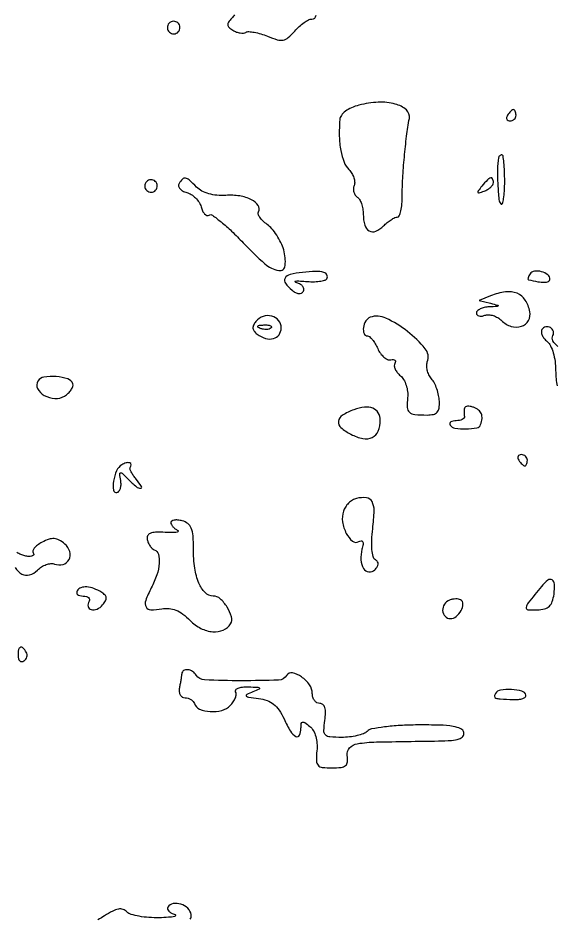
# Model space of a CAD drawing. Extents: x 0 to 5034, y 0 to 2560.
# Drawn here: x 992 to 1087.2, y 416.1 to 575.2 of the extents above; entities that cross this region are included whole.
import ezdxf

# ---------------------------------------------------------------- set-up
doc = ezdxf.new("R2010")
doc.units = 0

msp = doc.modelspace()

# ---------------------------------------------------------------- linework, layer by layer
for points in [[(1018.552786, 574.08541, 0.099038), (1018.401684, 573.679226, 0.097945), (1018.417584, 573.244476, 0.097945), (1018.597789, 572.848514, 0.099038), (1018.91459, 572.552786, 0.099038), (1019.320774, 572.401684, 0.097945), (1019.755524, 572.417584, 0.097945), (1020.151486, 572.597789, 0.099038), (1020.447214, 572.91459, 0.099038), (1020.598316, 573.320774, 0.097945), (1020.582416, 573.755524, 0.097945), (1020.402211, 574.151486, 0.099038), (1020.08541, 574.447214, 0.099038), (1019.679226, 574.598316, 0.097945), (1019.244476, 574.582416, 0.097945), (1018.848514, 574.402211, 0.099038)], [(1052.25, 559.789531, 0.038897), (1050.90761, 559.325801, 0.059517), (1049.845949, 558.704804, 0.074189), (1049.140878, 557.984242, 0.137002), (1048.858857, 557.221408, 0.026344), (1048.773649, 554.297545, 0.03922), (1049.034019, 551.752265, 0.046557), (1049.603559, 549.721157, 0.105126), (1050.469425, 548.387718, -0.060168), (1050.983094, 547.732932, -0.057368), (1051.335957, 546.964355, -0.061932), (1051.484033, 546.202997, -0.109128), (1051.389337, 545.572212, 0.079794), (1051.268888, 544.999117, 0.077412), (1051.331848, 544.410788, 0.08186), (1051.563649, 543.897908, 0.10776), (1051.931826, 543.542134, -0.12297), (1052.342097, 543.12115, -0.047566), (1052.686224, 542.376188, -0.043408), (1052.921015, 541.460174, -0.041061), (1053, 540.5, 0.067228), (1053.257387, 538.594372, 0.197313), (1054.051695, 537.566956, 0.238535), (1055.213919, 537.503286, 0.093221), (1056.579099, 538.436242, -0.02552), (1057.242062, 539.034776, -0.028327), (1057.940707, 539.540646, -0.029362), (1058.578974, 539.898803, -0.113648), (1059.018445, 540, 0.304621), (1059.358013, 540.22804, 0.039775), (1059.636406, 541.101562, 0.035348), (1059.82982, 542.312765, 0.02202), (1059.892595, 543.75, -0.014669), (1059.982032, 546.838295, -0.008275), (1060.262253, 550.575707, -0.008267), (1060.66793, 554.320125, -0.014032), (1061.146724, 557.435023, 0.264242), (1060.616885, 558.951678, 0.115335), (1058.668532, 559.986839, 0.076476), (1055.658816, 560.307259, 0.052115)], [(1078.5, 558, 0.082592), (1078.343488, 557.6179, 0.161196), (1078.3746, 557.29375, 0.182303), (1078.586039, 557.078288, 0.108972), (1078.940983, 557, 0.093332), (1079.345238, 557.076123, 0.09642), (1079.688914, 557.29375, 0.099167), (1079.918938, 557.618444, 0.105053), (1080, 558, 0.042167), (1079.967655, 558.382849, 0.061769), (1079.870461, 558.70625, 0.081139), (1079.727648, 558.92554, 0.210953), (1079.559017, 559, 0.151918), (1079.34829, 558.934461, 0.038439), (1079.066025, 558.70625, 0.035638), (1078.768994, 558.382774, 0.029505)], [(1076.916667, 550.5, 0.03742), (1076.73133, 548.454123, 0.01663), (1076.779353, 545.744141, 0.010369), (1076.968557, 543.110334, 0.174991), (1077.333333, 542.333333, 0.553733), (1077.590096, 542.392373, 0.042081), (1077.804167, 543.233333, 0.02785), (1077.95306, 544.588103, 0.013446), (1078, 546.333333, 0.010054), (1077.96402, 548.122579, 0.016632), (1077.853125, 549.629167, 0.010589), (1077.698835, 550.8288, 0.371191), (1077.5, 551, 0.095035), (1077.302739, 550.962165, 0.082594), (1077.122396, 550.853125, 0.082168), (1076.986307, 550.690964, 0.092534)], [(1014.552786, 546.08541, 0.099038), (1014.401684, 545.679226, 0.097945), (1014.417584, 545.244476, 0.097945), (1014.597789, 544.848514, 0.099038), (1014.91459, 544.552786, 0.099038), (1015.320774, 544.401684, 0.097945), (1015.755524, 544.417584, 0.097945), (1016.151486, 544.597789, 0.099038), (1016.447214, 544.91459, 0.099038), (1016.598316, 545.320774, 0.097945), (1016.582416, 545.755524, 0.097945), (1016.402211, 546.151486, 0.099038), (1016.08541, 546.447214, 0.099038), (1015.679226, 546.598316, 0.097945), (1015.244476, 546.582416, 0.097945), (1014.848514, 546.402211, 0.099038)], [(1020.458401, 545.932692, 0.18107), (1020.369805, 545.48487, 0.135751), (1020.582433, 545.024644, 0.096154), (1021.086799, 544.619753, 0.057296), (1021.80693, 544.340238, -0.076712), (1022.614047, 543.990493, -0.055901), (1023.379456, 543.379456, -0.055901), (1023.990493, 542.614047, -0.076712), (1024.340238, 541.80693, 0.047154), (1024.60639, 541.077839, 0.082086), (1024.973295, 540.550698, 0.124284), (1025.376489, 540.302589, 0.217828), (1025.757888, 540.350367, -0.302305), (1026.333543, 540.331037, -0.015473), (1027.892495, 539.141854, -0.020364), (1029.744038, 537.50704, -0.012898), (1031.771331, 535.461697, 0.022744), (1035.611139, 531.737279, 0.138703), (1038.077324, 530.54896, 0.439096), (1039.207017, 531.415138, 0.092379), (1038.940894, 534.206092, 0.04231), (1038.454443, 535.483449, 0.03214), (1037.719125, 536.789749, 0.03292), (1036.863138, 537.932809, 0.062883), (1036.01469, 538.702264, -0.036477), (1035.267382, 539.311461, -0.053447), (1034.716739, 539.955803, -0.06822), (1034.425047, 540.538492, -0.224005), (1034.47226, 540.955115, 0.300655), (1034.438954, 542.045324, 0.123256), (1033.263581, 543.057363, 0.077131), (1031.170648, 543.731561, 0.05629), (1028.72612, 543.842167, -0.037969), (1027.152233, 543.855792, -0.047749), (1025.718487, 544.116666, -0.053077), (1024.496475, 544.606828, -0.074608), (1023.553141, 545.304002, 0.011879), (1022.225744, 546.56978, 0.13518), (1021.585593, 546.894273, 0.259356), (1021.071645, 546.731278, 0.050689)], [(1073.981001, 545.477108, 0.008807), (1073.292701, 544.617386, 0.27071), (1073.258808, 544.355597, 0.389672), (1073.458284, 544.264678, 0.012731), (1074.358556, 544.584097, 0.0442), (1074.986565, 544.891147, 0.05126), (1075.517826, 545.291272, 0.058677), (1075.882557, 545.719384, 0.148172), (1076, 546.106989, 0.097466), (1075.870501, 546.765008, 0.389178), (1075.530548, 546.925, 0.127361), (1074.946872, 546.562498, 0.017238)], [(1042.25, 530.21064, 0.031404), (1040.058144, 529.842921, 0.20571), (1039.180224, 529.196388, 0.303232), (1039.232362, 528.30716, 0.057731), (1040.410972, 527.073886, 0.04864), (1041.040545, 526.6473, 0.100378), (1041.606499, 526.473327, 0.139695), (1042.07318, 526.557982, 0.140968), (1042.423215, 526.87576, 0.174099), (1042.510651, 527.288346, 0.13087), (1042.330204, 527.719741, 0.095825), (1041.89215, 528.106506, 0.05956), (1041.262243, 528.382721, -0.100325), (1040.951172, 528.550346, -0.644644), (1040.98528, 528.674239, -0.052103), (1041.615078, 528.70755, -0.009261), (1042.794028, 528.625134, 0.022628), (1044.090011, 528.569284, 0.030665), (1045.259169, 528.643616, 0.031329), (1046.18014, 528.818292, 0.194173), (1046.56034, 529.097633, 0.258861), (1046.591853, 529.768002, 0.217975), (1046.032938, 530.221764, 0.072158), (1044.622227, 530.375618, 0.017001)], [(1082.473008, 529.956326, 0.025609), (1082.268505, 529.584083, 0.046182), (1082.146358, 529.258446, 0.066853), (1082.114586, 529.021062, 0.344656), (1082.190983, 528.923489, 0.016663), (1083.854924, 528.569889, 0.047861), (1085.030737, 528.475124, 0.088289), (1085.747693, 528.614012, 0.310247), (1086, 528.981495, 0.233759), (1085.60279, 529.784685, 0.095942), (1084.484522, 530.340063, 0.095519), (1083.235926, 530.439157, 0.230444)], [(1075.5, 526.064507), (1073.5, 525.269584), (1075.5, 524.750794, -0.002864), (1076.768824, 524.413897, -0.446786), (1076.828161, 524.295676, -0.291707), (1076.69181, 524.196686, -0.002196), (1075.25, 524.116001, 0.040906), (1074.38862, 524.000515, 0.058603), (1073.660938, 523.749545, 0.075282), (1073.165107, 523.410717, 0.208195), (1073, 523.031385, 0.180948), (1073.120272, 522.709927, 0.148069), (1073.433076, 522.513487, 0.101674), (1073.909828, 522.482886, 0.057025), (1074.474301, 522.628512, -0.106364), (1075.14977, 522.733694, -0.062229), (1075.958533, 522.585061, -0.058006), (1076.770221, 522.220703, -0.061975), (1077.45671, 521.686147, 0.122606), (1079.132832, 520.67823, 0.152493), (1080.942509, 520.687723, 0.18707), (1082.1804, 521.684193, 0.18027), (1082.447377, 523.273249, 0.094502), (1081.625974, 525.337577, 0.156669), (1080.196773, 526.523996, 0.131984), (1078.146852, 526.770305, 0.05893)], [(1034.031357, 521.537783, 0.059128), (1033.617012, 520.897852, 0.138195), (1033.514766, 520.341767, 0.14386), (1033.718811, 519.828785, 0.066181), (1034.237669, 519.321326, 0.084789), (1035.728649, 518.558422, 0.139054), (1037.136446, 518.519784, 0.17962), (1038.119686, 519.198749, 0.153949), (1038.5, 520.404671, 0.170357), (1038.035883, 521.727331, 0.163308), (1036.838942, 522.498071, 0.147205), (1035.317217, 522.431108, 0.136281)], [(1054.25, 522.279461, 0.171534), (1053.451879, 521.630649, 0.100587), (1053.027354, 520.460255, 0.131465), (1053.14647, 519.419623, 0.308076), (1053.762872, 519, -0.189774), (1054.122583, 518.858372, -0.037398), (1054.60237, 518.339062, -0.034849), (1055.10163, 517.611531, -0.026197), (1055.549471, 516.75, 0.049148), (1056.036488, 515.9096, 0.060133), (1056.65075, 515.241653, 0.071432), (1057.292724, 514.835132, 0.159355), (1057.860929, 514.774777, -0.060448), (1058.315172, 514.81553, -0.174173), (1058.604914, 514.701093, -0.244645), (1058.697255, 514.462937, -0.111357), (1058.58534, 514.138083, 0.167314), (1058.485086, 513.693967, 0.078056), (1058.641782, 513.117334, 0.06412), (1059.01859, 512.501635, 0.050245), (1059.568526, 511.943128, -0.089282), (1060.141101, 511.263318, -0.05077), (1060.581255, 510.278844, -0.048542), (1060.833359, 509.161823, -0.057432), (1060.844425, 508.079821, 0.034905), (1060.783011, 506.312204, 0.204098), (1061.168698, 505.488077, 0.163302), (1062.090831, 505.090939, 0.020733), (1064.283022, 505, 0.053157), (1065.408827, 505.120028, 0.158552), (1066.070481, 505.504965, 0.149128), (1066.402761, 506.223179, 0.04528), (1066.459452, 507.434951, 0.042393), (1066.324314, 508.480953, 0.030838), (1066.005732, 509.610628, 0.031399), (1065.566243, 510.652125, 0.057724), (1065.064555, 511.422217, -0.059811), (1064.612624, 512.122283, -0.052807), (1064.316078, 512.939113, -0.055791), (1064.209775, 513.7443, -0.096852), (1064.325661, 514.406276, 0.270169), (1063.947414, 516.730445, 0.054661), (1060.83152, 519.767062, 0.053963), (1057.017592, 522.134244, 0.20023)], [(1036.729167, 520.395833, -0.126455), (1036.402231, 520.202593, -0.060344), (1035.916927, 520.123424, -0.05415), (1035.359369, 520.160852, -0.051402), (1034.8125, 520.316886, -0.054073), (1034.395823, 520.538436, -0.470617), (1034.37858, 520.720685, -0.168741), (1034.670344, 520.862007, -0.018894), (1035.416667, 520.921053, -0.028489), (1036.112848, 520.910055, -0.077125), (1036.592839, 520.799335, -0.208169), (1036.77538, 520.614691, -0.296942)], [(995.494299, 510.990775, 0.265724), (995.449226, 509.670717, 0.144959), (996.616748, 508.47442, 0.113372), (998.501899, 507.92441, 0.155318), (1000.203157, 508.358947, 0.045659), (1000.868274, 508.864049, 0.056542), (1001.379004, 509.449812, 0.067126), (1001.670852, 510.024269, 0.164511), (1001.675489, 510.492176, 0.239807), (1000.794895, 511.370102, 0.058232), (998.717979, 511.784249, 0.057919), (996.580786, 511.70895, 0.220025)], [(1051.352327, 505.938676, 0.04846), (1049.316289, 504.948085, 0.228586), (1048.632645, 503.885464, 0.252181), (1049.068198, 502.768538, 0.056979), (1050.818548, 501.593832, 0.068942), (1052.949306, 500.841104, 0.164287), (1054.594623, 501.045755, 0.188667), (1055.633639, 502.164573, 0.094147), (1056, 504.093011, 0.131674), (1055.650649, 505.396586, 0.168852), (1054.717049, 506.203215, 0.125076), (1053.236676, 506.395487, 0.059136)], [(1070.881579, 506.218615, 0.025866), (1070.844663, 505.889213, 0.014972), (1070.83273, 505.490781, 0.014938), (1070.844727, 505.089343, 0.024218), (1070.881579, 504.75, -0.211938), (1070.805228, 504.464248, -0.103366), (1070.507253, 504.220312, -0.073584), (1070.02925, 504.054926, -0.046583), (1069.440983, 504, 0.049931), (1068.877913, 503.943631, 0.108613), (1068.482664, 503.769047, 0.184505), (1068.316076, 503.511183, 0.192903), (1068.367878, 503.213778, 0.223077), (1069.211704, 502.663032, 0.039566), (1071.146454, 502.546425, 0.039068), (1073.054312, 502.732047, 0.267507), (1073.75, 503.315473, 0.062501), (1073.99133, 504.368314, 0.123087), (1073.868517, 505.21256, 0.130262), (1073.371294, 505.868713, 0.074351), (1072.5, 506.361626, 0.042898), (1071.916805, 506.529746, 0.070882), (1071.405839, 506.557054, 0.10338), (1071.043857, 506.44739, 0.230792)], [(1010.324099, 496.195627, 0.152638), (1009.425715, 495.153085, 0.059684), (1008.878002, 493.311589, 0.079024), (1008.858813, 491.732221, 0.43174), (1009.483614, 491.295448, 0.181763), (1009.83487, 491.517944, 0.086301), (1010.083157, 492.001468, 0.067988), (1010.194641, 492.66508, 0.049665), (1010.143366, 493.411677, -0.010907), (1009.970952, 494.584142, -0.396588), (1010.118228, 494.785741, -0.240975), (1010.421656, 494.695791, -0.006068), (1011.48118, 493.661677, 0.017158), (1012.913283, 492.324629, 0.179655), (1013.651934, 492.04554, 0.599878), (1013.826727, 492.368658, 0.026991), (1012.872445, 493.653695, -0.023202), (1012.370923, 494.318466, -0.03433), (1012.001072, 494.947823, -0.036875), (1011.786925, 495.470354, -0.248714), (1011.833333, 495.737028, 0.181246), (1011.983277, 496.219636, 0.314395), (1011.734852, 496.535417, 0.145849), (1011.091731, 496.538851, 0.068175)], [(1080.5, 497, 0.029505), (1080.768994, 496.617226, 0.035638), (1081.066025, 496.29375, 0.038439), (1081.34829, 496.065539, 0.151918), (1081.559017, 496, 0.210953), (1081.727648, 496.07446, 0.081139), (1081.870461, 496.29375, 0.061769), (1081.967655, 496.617151, 0.042167), (1082, 497, 0.105053), (1081.918938, 497.381556, 0.099167), (1081.688914, 497.70625, 0.09642), (1081.345238, 497.923877, 0.093332), (1080.940983, 498, 0.108972), (1080.586039, 497.921712, 0.182303), (1080.3746, 497.70625, 0.161196), (1080.343488, 497.3821, 0.082592)], [(1051.796988, 490.259789, 0.084588), (1051.100842, 489.971214, 0.054928), (1050.417284, 489.428001, 0.053498), (1049.848362, 488.728289, 0.067211), (1049.491588, 487.973497, 0.116143), (1049.349105, 486.104357, 0.078907), (1050.008163, 484.065553, 0.103121), (1051.099569, 482.703859, 0.321209), (1052.207697, 482.628364, -0.116188), (1052.639474, 482.772522, -0.326862), (1052.897007, 482.617823, -0.137417), (1052.957709, 482.134394, -0.026898), (1052.780091, 481.26707, 0.077456), (1052.587761, 479.372604, 0.127065), (1053.070947, 477.844242, 0.233206), (1054.00028, 477.269856, 0.223822), (1055.045492, 477.645492, 0.050041), (1055.487551, 478.186151, 0.134152), (1055.642012, 478.654309, 0.172651), (1055.520771, 479.060662, 0.096633), (1055.137547, 479.414991, -0.199156), (1054.744287, 479.961149, -0.036618), (1054.545092, 481.213919, -0.032085), (1054.511092, 482.885915, -0.01852), (1054.673692, 484.892652, 0.020853), (1054.919643, 488.114716, 0.132392), (1054.550506, 489.700063, 0.247217), (1053.570861, 490.361767, 0.083579)], [(1019, 485.989714, 0.125507), (1019.090739, 485.633917, 0.059201), (1019.367188, 485.244782, 0.05324), (1019.771881, 484.883729, 0.050748), (1020.25, 484.609544, -0.428304), (1020.315146, 484.426655, -0.240159), (1020.104687, 484.272474, -0.041322), (1019.268741, 484.206901, -0.012622), (1018, 484.244414, 0.019663), (1016.301525, 484.270707, 0.089828), (1015.338497, 484.072466, 0.196196), (1014.890858, 483.638698, 0.159202), (1014.825, 482.968202, 0.05002), (1015.017882, 482.381853, 0.047242), (1015.32625, 481.833368, 0.050755), (1015.696966, 481.400327, 0.104247), (1016.075, 481.166667, -0.245083), (1016.79638, 480.383305, -0.08551), (1016.943082, 478.80932, -0.061344), (1016.51958, 476.722299, -0.03898), (1015.551178, 474.436007, 0.029017), (1014.55739, 472.213987, 0.210488), (1014.617209, 471.072903, 0.282602), (1015.456256, 470.5554, 0.047712), (1017.416424, 470.739273, -0.071007), (1018.681728, 470.798921, -0.074014), (1019.894218, 470.499083, -0.063353), (1021.113056, 469.806517, -0.03555), (1022.402111, 468.688798, 0.076538), (1024.318211, 467.284037, 0.099778), (1026.402512, 466.682554, 0.12129), (1028.25672, 466.980556, 0.155349), (1029.561828, 468.10004, 0.214709), (1029.721697, 469.317385, 0.06662), (1028.941432, 471.0393, 0.065869), (1027.718434, 472.520958, 0.18952), (1026.5, 473, -0.200492), (1025.077833, 473.594149, -0.095544), (1023.956529, 475.273159, -0.065476), (1023.233284, 477.911695, -0.034207), (1023, 481.317627, 0.017689), (1022.917191, 483.657586, 0.07808), (1022.608229, 484.997672, 0.133977), (1022.000118, 485.799587, 0.100295), (1021, 486.289749, 0.037015), (1020.233501, 486.43064, 0.064262), (1019.5875, 486.417356, 0.097477), (1019.155151, 486.262837, 0.264205)], [(1084.5, 474.69892, 0.003575), (1082.150465, 471.778347, 0.122681), (1081.787006, 470.977772, 0.446446), (1082.095853, 470.57798, 0.029257), (1083.737012, 470.553771, 0.049883), (1085.048941, 470.743242, 0.127836), (1085.885595, 471.197494, 0.125239), (1086.405298, 472.008452, 0.046937), (1086.711419, 473.334175, 0.04045), (1086.803062, 475.085816, 0.252491), (1086.369603, 475.837232, 0.316604), (1085.604244, 475.791014, 0.053208)], [(1002.444954, 473.910933, 0.166463), (1002.366453, 473.565847, 0.190336), (1002.522641, 473.267587, 0.122086), (1002.920534, 473.065843, 0.056632), (1003.5, 473, -0.058083), (1004.078402, 472.932583, -0.124827), (1004.473734, 472.726548, -0.19093), (1004.626463, 472.421868, -0.161617), (1004.542705, 472.069098, 0.189912), (1004.380067, 471.166212, 0.284718), (1004.911237, 470.598196, 0.173336), (1005.961593, 470.681463, 0.114421), (1006.935251, 471.421983, 0.041369), (1007.444439, 472.150466, 0.148347), (1007.573947, 472.696692, 0.175984), (1007.36997, 473.16581, 0.063593), (1006.798558, 473.632852, 0.046685), (1005.415871, 474.326386, 0.077109), (1004.142772, 474.608002, 0.103851), (1003.119443, 474.460481, 0.168336)], [(1068.25, 472.281721, 0.16548), (1067.342566, 471.559248, 0.154706), (1067.03304, 470.41156, 0.178441), (1067.453014, 469.409063, 0.208159), (1068.393011, 469, 0.173868), (1069.431046, 469.372213, 0.096284), (1070.298674, 470.422953, 0.114593), (1070.621293, 471.588352, 0.282292), (1070.206326, 472.33303, 0.094233), (1069.846878, 472.453838, 0.040658), (1069.340296, 472.481753, 0.038345), (1068.780474, 472.423958, 0.041245)], [(992, 462.440983, 0.067432), (992.074611, 461.890269, 0.140899), (992.298542, 461.524436, 0.190788), (992.63036, 461.397824, 0.136093), (993.016312, 461.510081, 0.090427), (993.360589, 461.820631, 0.095498), (993.565079, 462.22714, 0.099685), (993.598899, 462.665803, 0.108373), (993.457295, 463.069098, 0.050477), (992.86686, 463.838655, 0.315493), (992.407182, 463.933879, 0.25701), (992.085158, 463.519563, 0.039415)], [(1020.923489, 459.25, -0.012203), (1020.872658, 458.848937, -0.003168), (1020.771045, 458.20625, -0.003219), (1020.645835, 457.475, -0.003281), (1020.511973, 456.75, 0.073535), (1020.483641, 456.081226, 0.103299), (1020.665529, 455.514063, 0.124382), (1021.025889, 455.137712, 0.140822), (1021.505151, 455, -0.070518), (1022.038046, 454.924467, -0.066012), (1022.542066, 454.70334, -0.070281), (1022.942038, 454.376175, -0.106175), (1023.169969, 453.990092, 0.216327), (1024.091408, 452.9967, 0.085619), (1025.948556, 452.569597, 0.078814), (1028.003308, 452.780071, 0.132268), (1029.497443, 453.6403, 0.046124), (1030.037355, 454.290205, 0.057267), (1030.404695, 454.984531, 0.068163), (1030.557013, 455.617642, 0.164859), (1030.450174, 456.08062, -0.321267), (1030.473494, 456.422383, -0.130421), (1030.874026, 456.709286, -0.066114), (1031.652652, 456.891736, -0.030798), (1032.690983, 456.929715, -0.00447), (1034.352092, 456.873288, -0.198927), (1034.659992, 456.729977, -0.510225), (1034.618952, 456.528704, -0.010164), (1033.5, 456.048033, 0.016124), (1032.412877, 455.565608, 0.490486), (1032.359285, 455.312782, 0.182693), (1032.732833, 455.105665, 0.005675), (1034.5, 454.868318, -0.054673), (1036.001231, 454.514599, -0.083607), (1037.167537, 453.866094, -0.076571), (1038.125312, 452.824837, -0.038985), (1039, 451.271642, 0.025123), (1040.149656, 449.09107, 0.133976), (1041.108185, 448.163466, 0.441635), (1041.741678, 448.379827, 0.102843), (1042, 449.622445, -0.034668), (1042.057469, 450.450294, -0.315786), (1042.290817, 450.700593, -0.210355), (1042.696712, 450.615781, -0.018021), (1043.557516, 449.952266, -0.090883), (1044.173949, 449.215645, -0.058557), (1044.607157, 448.186867, -0.052362), (1044.826689, 446.959164, -0.043403), (1044.807516, 445.630878, 0.025774), (1044.719791, 443.865375, 0.183571), (1045.020024, 443.079652, 0.186709), (1045.763073, 442.698894, 0.02681), (1047.5, 442.610645, 0.025812), (1049.103202, 442.698036, 0.145959), (1049.884425, 443.024601, 0.202719), (1050.219837, 443.661128, 0.056766), (1050.187142, 444.809589, -0.221871), (1050.5945, 446.151153, -0.172046), (1051.951523, 446.889989, -0.034462), (1055.313874, 447.189767, -0.001756), (1066.281622, 447.370907, 0.014255), (1068.597304, 447.467089, 0.061669), (1069.945503, 447.730851, 0.141362), (1070.61516, 448.186284, 0.226164), (1070.781622, 448.844109, 0.241481), (1070.239391, 449.527278, 0.065383), (1068.876645, 449.942025, 0.034817), (1066.549196, 450.164397, 0.00812), (1062.623766, 450.201332, 0.01256), (1059.528719, 450.102417, 0.017066), (1056.745757, 449.847917, 0.014013), (1054.482006, 449.498028, 0.152165), (1053.673766, 449.073766, -0.106352), (1053.032706, 448.659704, -0.031687), (1051.912703, 448.315419, -0.030212), (1050.572014, 448.079105, -0.028524), (1049.186501, 448, -0.018558), (1047.11707, 448.076836, -0.180849), (1046.334974, 448.437468, -0.208937), (1046.042402, 449.194112, -0.025691), (1046.213308, 451, 0.02709), (1046.33738, 452.351274, 0.081358), (1046.22226, 453.267697, 0.14566), (1045.877821, 453.797332, 0.178073), (1045.326807, 454, -0.131656), (1044.820831, 454.13558, -0.100603), (1044.38975, 454.516839, -0.088095), (1044.099768, 455.087162, -0.073796), (1044, 455.759453, 0.157305), (1043.509076, 457.281257, 0.081912), (1042.081272, 458.702884, 0.100949), (1040.498506, 459.406964, 0.318829), (1039.487343, 458.979521, -0.250366), (1038.034865, 458.135156, -0.009303), (1031.494145, 458.021828, -0.009315), (1024.954278, 458.15205, -0.249673), (1023.5, 459, 0.110883), (1022.843638, 459.670909, 0.120267), (1021.982333, 459.971821, 0.166244), (1021.265807, 459.801974, 0.230694)], [(1076.367878, 455.786222, 0.128551), (1076.209012, 455.268761, 0.331154), (1076.41636, 454.963984, 0.069297), (1077.180848, 454.812633, 0.004275), (1079.5, 454.7, 0.033462), (1080.440512, 454.725326, 0.060493), (1081.192188, 454.889205, 0.094945), (1081.651489, 455.155131, 0.290834), (1081.75, 455.484527, 0.26794), (1081.052136, 456.163613, 0.048083), (1079.186312, 456.449591, 0.04802), (1077.270156, 456.372963, 0.223957)]]:
    msp.add_lwpolyline(points, format="xyb", close=True)
for points in [[(1030.23389, 575.765306, -0.06048), (1029.758359, 575.158359, 0.042153), (1029.190856, 574.486155, 0.179744), (1029.057442, 573.987042, 0.186792), (1029.284069, 573.533984, 0.046051), (1029.960613, 573.024342, 0.048885), (1030.57657, 572.72232, 0.050592), (1031.232432, 572.549888, 0.055867), (1031.829513, 572.523374, 0.122186), (1032.262611, 572.662303, -0.154414), (1032.777669, 572.792265, -0.030257), (1033.738106, 572.676711, -0.029509), (1034.884455, 572.397109, -0.02362), (1036.080577, 571.966624, 0.025797), (1037.805721, 571.354208, 0.119403), (1038.855024, 571.299749, 0.133182), (1039.75213, 571.733798, 0.035242), (1040.887515, 572.870304, -0.028567), (1041.680378, 573.685407, -0.031752), (1042.534794, 574.374402, -0.033497), (1043.329523, 574.859661, -0.120885), (1043.901506, 575, 0.373528), (1044.679997, 575.675878, 0.067831)], [(758.5, 263.189695, -0.00005), (959.629134, 263.186606, -0.002021), (1003.377606, 263.004753, -0.002765), (1026.414405, 262.688457, -0.485313), (1027.705651, 260.982409, 0.137934), (1027.736152, 259.321269, 0.089805), (1028.61341, 257.601206, 0.107886), (1029.893072, 256.512159, 0.267021), (1031.08062, 256.549826, 0.135733), (1031.434416, 256.931581, 0.043901), (1031.729932, 257.650825, 0.040038), (1031.932177, 258.546557, 0.035522), (1032, 259.5, -0.03537), (1032.067517, 260.453259, -0.039936), (1032.268871, 261.348435, -0.043782), (1032.563055, 262.066999, -0.136113), (1032.915304, 262.447655, -0.138132), (1034.427721, 262.880997, -0.000304), (1058.418359, 262.974838, -0.000929), (1096.805013, 263.030373, -0.000084), (1192.5, 262.974921, 0.000516), (1316.795999, 263.01022, 0.001331), (1406.547551, 263.367364, 0.000323)], [(1087.403554, 517.130788, -0.105114), (1086.512733, 518.123524, -0.275536), (1086.527322, 519.044209, 0.115103), (1086.64731, 519.401046, 0.100415), (1086.605948, 519.793599, 0.093495), (1086.408845, 520.161721, 0.085001), (1086.08541, 520.447214, 0.094261), (1085.681343, 520.601898, 0.096694), (1085.252502, 520.595402, 0.098986), (1084.865532, 520.429387, 0.10403), (1084.580109, 520.129619, 0.16352), (1084.477944, 519.692105, 0.079103), (1084.62335, 519.128869, 0.065296), (1084.98278, 518.530512, 0.05173), (1085.51101, 517.990862, -0.10753), (1086.098296, 517.240114, -0.041582), (1086.574326, 515.999869, -0.037752), (1086.893198, 514.488213, -0.033118), (1087, 512.877555, 0.024354), (1087.072422, 511.391587, 0.038769), (1087.29375, 510.139032, 0.045736)], [(991.497095, 478.059913, 0.144523), (992.668602, 476.87836, 0.200376), (994.025196, 476.732519, 0.124888), (995.419753, 477.56261, -0.054748), (996.147928, 478.146669, -0.055167), (996.983701, 478.557014, -0.060633), (997.796693, 478.74314, -0.118133), (998.452586, 478.656568, 0.159367), (999.955086, 478.580882, 0.211861), (1001.003232, 479.434203, 0.1947), (1001.124604, 480.852556, 0.142088), (1000.246469, 482.188472, 0.046784), (999.257007, 482.885194, 0.110912), (998.401021, 483.14912, 0.103449), (997.47649, 483.030123, 0.037457), (996.255926, 482.501004, 0.033724), (995.443197, 482.001202, 0.060456), (994.865141, 481.473874, 0.094005), (994.594104, 481.003809, 0.287817), (994.672593, 480.660741, -0.166262), (994.794886, 480.411335, -0.258125), (994.708407, 480.194093, -0.128599), (994.385277, 480.045532, -0.043814), (993.866667, 480, -0.064233), (993.221578, 480.083215, -0.039127), (992.494769, 480.336065, -0.038642), (991.801531, 480.706055, -0.054529)], [(1022.43909, 415.844326, 0.158039), (1022.578388, 416.666871, 0.167351), (1022.002835, 417.779576, 0.112836), (1020.763408, 418.51763, 0.122929), (1019.40808, 418.609576, 0.213228), (1018.491728, 417.986615, 0.204233), (1018.437931, 417.632221, 0.129181), (1018.644811, 417.261688, 0.087082), (1019.10058, 416.928741, 0.050549), (1019.737757, 416.691683, -0.425068), (1019.839606, 416.510359, -0.275433), (1019.645779, 416.332958, -0.034612), (1018.593393, 416.190612, -0.00994), (1016.95, 416.116001, -0.023704), (1015.123889, 416.156018, -0.027496), (1013.399146, 416.371492, -0.02817), (1011.982939, 416.71145, -0.124), (1011.251347, 417.148653, 0.115954), (1010.54679, 417.585017, 0.125541), (1009.742991, 417.644502, 0.078592), (1008.721103, 417.291319, 0.023555), (1007.301347, 416.446574, -0.019172), (1006.11876, 415.72884, -0.019054)]]:
    msp.add_lwpolyline(points, format="xyb")

doc.saveas('drawing.dxf')
